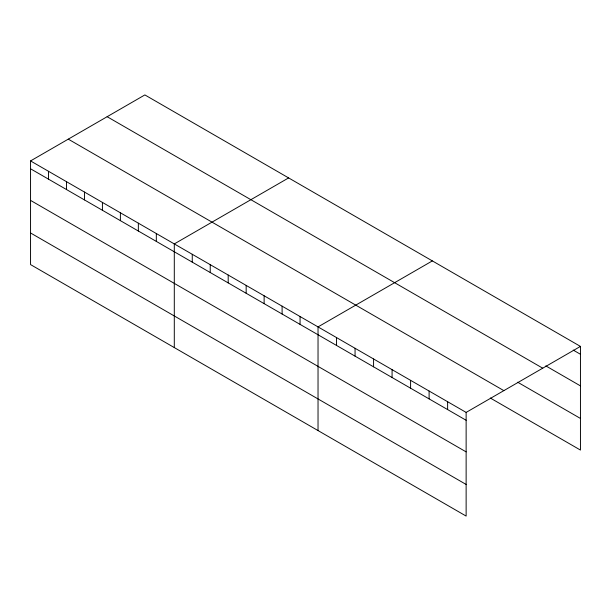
<?xml version="1.0" encoding="UTF-8"?>
<svg xmlns="http://www.w3.org/2000/svg" width="611" height="611" viewBox="0 0 611 611"><rect width="100%" height="100%" fill="white"/><g stroke="black" fill="none" stroke-linecap="round" stroke-linejoin="round"><path stroke-width="0.92" d="M466.132 451.88L466.132 412.41L30.55 160.93L30.55 264.594L466.132 516.074L466.132 451.88L30.55 200.4M490.305 398.028L580.45 450.07L580.45 346.406L144.868 94.926L30.55 160.93M288.613 177.916L174.295 243.919L174.295 347.583M432.351 260.905L318.033 326.908L318.033 430.572M466.132 412.41L580.45 346.406M573.21 350.08L580.45 354.265M545.837 365.897L580.45 385.885M107.146 116.709L542.721 368.189M517.67 382.211L580.45 418.451M68.272 139.148L503.854 390.628M30.55 168.789L466.132 420.269M30.55 232.974L466.132 484.454M447.619 401.725L447.619 409.576M429.105 391.032L429.105 398.891M410.592 380.348L410.592 388.206M392.079 369.655L392.079 377.514M373.573 358.97L373.573 366.829M355.06 348.285L355.06 356.137M336.546 337.593L336.546 345.452M300.062 316.536L300.062 324.388M282.099 306.157L282.099 314.016M264.128 295.785L264.128 303.644M246.164 285.413L246.164 293.272M228.193 275.042L228.193 282.893M210.23 264.662L210.23 272.521M192.259 254.291L192.259 262.15M156.324 233.547L156.324 241.398M138.353 223.168L138.353 231.027M120.39 212.796L120.39 220.655M102.419 202.424L102.419 210.283M84.455 192.053L84.455 199.904M66.484 181.673L66.484 189.532M48.521 171.301L48.521 179.16"/></g></svg>
